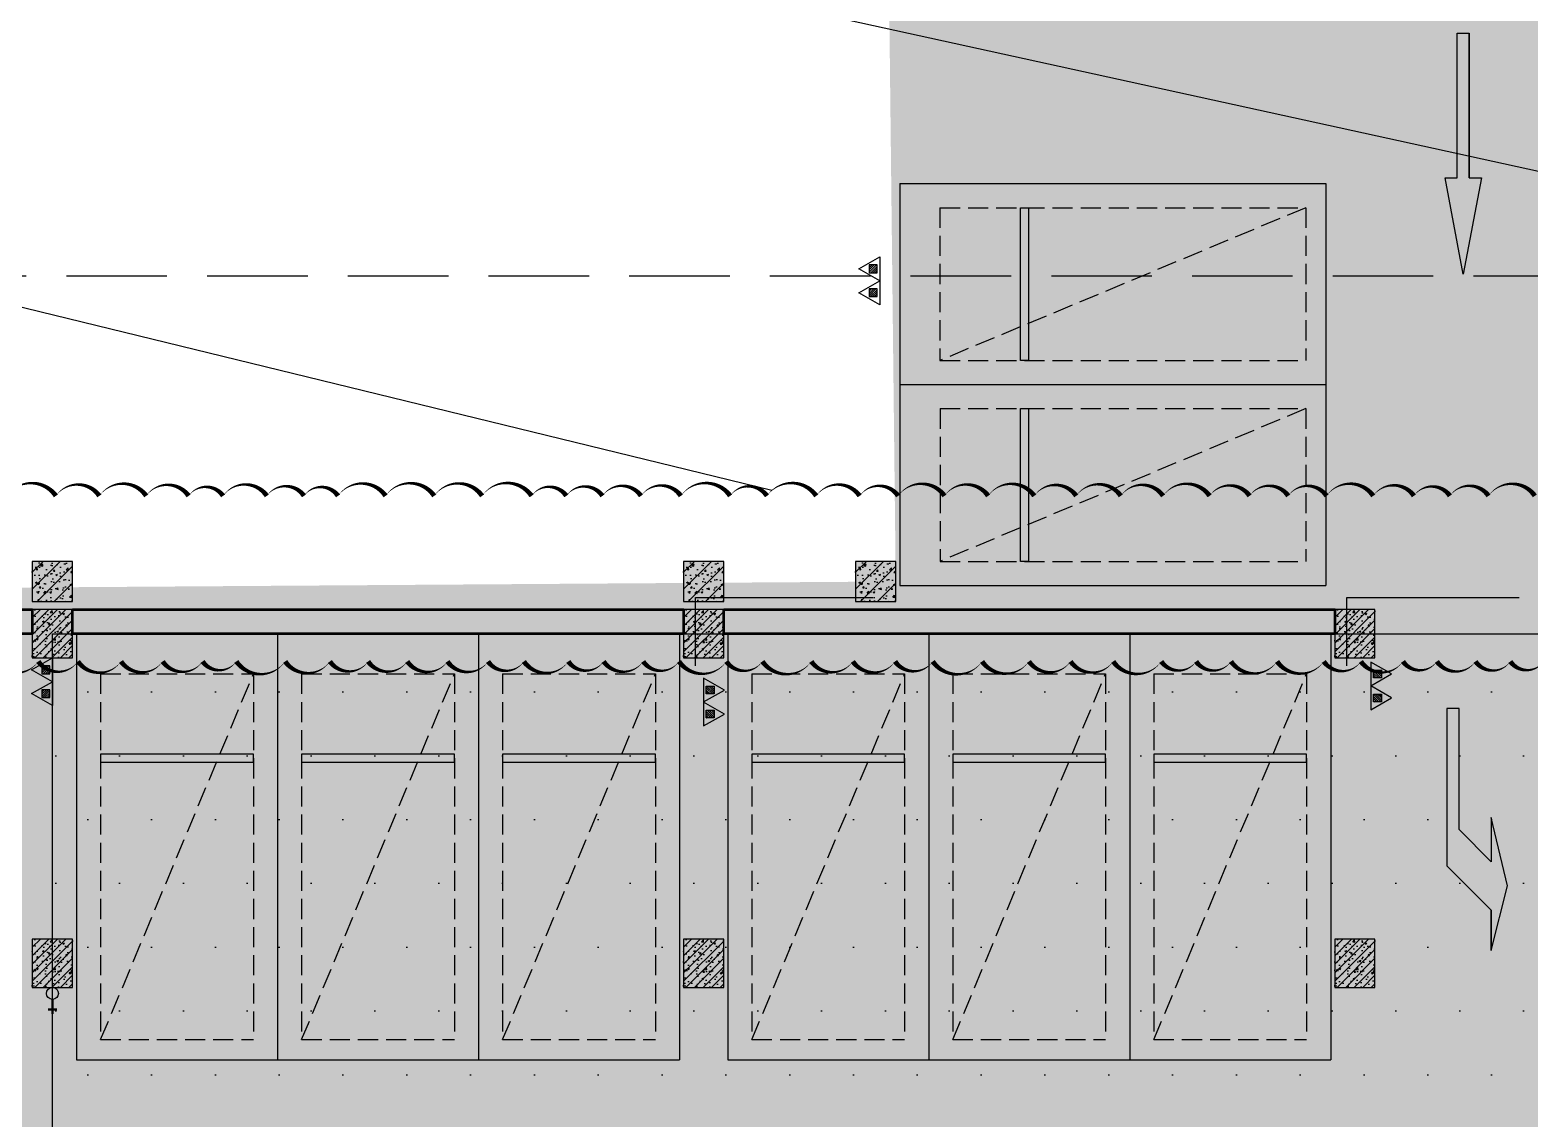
# Model space of a CAD drawing. Extents: x -1338203 to 1886333, y -530034 to 1031844.
# Drawn here: x 618408 to 637065, y 202954 to 216490 of the extents above; entities that cross this region are included whole.
import ezdxf

# ---------------------------------------------------------------- set-up
doc = ezdxf.new("R2010")
doc.units = 0
doc.header["$LTSCALE"] = 1000
doc.header["$MEASUREMENT"] = 0
doc.linetypes.add('$2$DASH', pattern=[0.35, 0.25, -0.1])
doc.linetypes.add('A-001-平面B2$0$__DASH', pattern=[0.35, 0.25, -0.1])
for name, color, linetype in [('$0$DIM_SYMB', 3, 'Continuous'), ('0P-EQUIP-CW', 7, 'Continuous'), ('0P-PIPE-RW', 122, 'Continuous'), ('A-001-平面参照B1$0$0A-ELEV-PATT', 8, 'Continuous'), ('A-001-平面参照B1$0$AUDIT_D_220531184525-2', 40, 'Continuous'), ('p-a-regular', 5, 'Continuous'), ('S001地下一墙柱$0$0S-CW-HATCH', 251, 'Continuous'), ('S001地下一墙柱$0$0S-CW-HATCH-UP', 251, 'Continuous'), ('S001地下一墙柱$0$S001地下一墙柱$0$0S-CC-LINE', 52, 'Continuous'), ('S001地下一墙柱$0$S001地下一墙柱$0$0S-CW-HATCH', 251, 'Continuous'), ('S001地下一墙柱$0$S001地下一墙柱$0$0S-CW-HATCH-UP', 251, 'Continuous'), ('S001地下一墙柱$0$S001地下一墙柱$0$S001地下一墙柱$0$0S-CC-LINE', 52, 'Continuous'), ('地面指向箭头', 7, 'Continuous'), ('负一层消火栓$0$0P-DIM-FH', 3, 'Continuous'), ('负一层消火栓$0$0P-EQUIP-FH', 7, 'Continuous')]:
    doc.layers.add(name, color=color, linetype=linetype)
doc.layers.add('AAD-A-PROOF', color=30, linetype='Continuous', plot=False)
doc.layers.add('p-a-regular-narrow', color=7, linetype='Continuous', true_color=0x9600ff)
doc.layers.add('p-a-wall', color=7, linetype='Continuous', lineweight=50)
doc.layers.add('p-h-walkable', color=7, linetype='Continuous', lineweight=70, true_color=0xf0f0f0)

# ---------------------------------------------------------------- blocks, each defined once
blk = doc.blocks.new('A-001-平面参照B1')
at = {"layer": 'A-001-平面参照B1$0$0A-ELEV-PATT'}
h = blk.add_hatch(dxfattribs=at)
h.set_pattern_fill('DOTS', color=256, scale=500)
h.set_pattern_definition([(0, (-766365.4, -306889.1), (396.875, 793.75), [0, -793.75])])
h.paths.add_polyline_path([(-147679, -109440), (-147679, -97910), (-102629, -97910), (-102629, -114010), (-139289, -114010), (-139289, -113010), (-147319, -113008), (-147319, -109438)])
at = {"layer": 'A-001-平面参照B1$0$AUDIT_D_220531184525-2'}
blk.add_lwpolyline([(-147679, -109440), (-147679, -97910), (-102629, -97910), (-102629, -114010), (-139289, -114010), (-139289, -113010), (-147319, -113008), (-147319, -109438), (-147679, -109440)], dxfattribs=at)
blk = doc.blocks.new('负一层消火栓$0$$TwtSys$00000546')
h = blk.add_hatch()
h.set_pattern_fill('ANSI31', color=256, scale=200, style=0)
h.set_pattern_definition([(45, (-38543.802, -6670.83), (-17.67767, 17.67767), [])])
h.paths.add_polyline_path([(-65, 174), (65, 174), (65, 44), (-65, 44)])
for points in [[(0, 344), (-198, 0), (198, 0)], [(-65, 174), (65, 174), (65, 44), (-65, 44)]]:
    blk.add_lwpolyline(points, close=True)
blk = doc.blocks.new('负一层消火栓')
at = {"layer": '负一层消火栓$0$0P-DIM-FH'}
for p, q in [((-139679, -98310, 800), (-139679, -97460, 800)), ((-139679, -97460, 800), (-137476, -97460, 800)), ((-131579, -98310, 800), (-131579, -97460, 800)), ((-131579, -97460, 800), (-129437, -97460, 800))]:
    blk.add_line(p, q, dxfattribs=at)
at = {"layer": '负一层消火栓$0$0P-EQUIP-FH', "zscale": 0.75}
for p, xscale, yscale, rotation in [((-137389, -93370), -0.7500000000000013, 0.7500000000000013, 90), ((-137389, -93668), -0.7500000000000013, 0.7500000000000013, 90), ((-147679, -98359), -0.7500000000000013, 0.7500000000000013, 90), ((-131279, -98411, 800), 0.75, 0.75, 270), ((-147679, -98656), -0.7500000000000013, 0.7500000000000013, 90), ((-139579, -98611, 800), 0.75, 0.75, 270), ((-131279, -98709, 800), 0.75, 0.75, 270), ((-139579, -98909, 800), 0.75, 0.75, 270)]:
    blk.add_blockref('负一层消火栓$0$$TwtSys$00000546', p, dxfattribs=dict(at, xscale=xscale, yscale=yscale, rotation=rotation))
blk = doc.blocks.new('剖面位置')
at = {"layer": '$0$DIM_SYMB', "linetype": '$2$DASH', "ltscale": 5}
blk.add_lwpolyline([(-156254, -93458), (-109911, -93458)], dxfattribs=at)
blk.add_lwpolyline([(-156254, -93458), (-109911, -93458)], dxfattribs=at)
blk = doc.blocks.new('$TwtSys$00000320')
at = {"const_width": 20}
for points in [[(0, 0), (0, -121)], [(-37, -83), (37, -83)]]:
    blk.add_lwpolyline(points, dxfattribs=at)
blk = doc.blocks.new('A$Cee0fc4ce')
at = {"layer": '0P-PIPE-RW', "linetype": 'Continuous'}
blk.add_circle((-147679, -102385), 75, dxfattribs=at)
at = {"layer": '0P-EQUIP-CW', "xscale": 1.5, "yscale": -1.5, "zscale": 1.5, "rotation": 180}
blk.add_blockref('$TwtSys$00000320', (-147679, -102460), dxfattribs=at)
blk = doc.blocks.new('左转或右转')
at = {"layer": '地面指向箭头'}
blk.add_hatch(color=251, dxfattribs=at).paths.add_polyline_path([(3221046, 2451667), (3221247, 2450864), (3221247, 2451366), (3221799, 2451918), (3221799, 2453874), (3221648, 2453874), (3221648, 2452369), (3221247, 2451968), (3221247, 2452519)])
at = {"layer": '地面指向箭头', "color": 251}
blk.add_lwpolyline([(3221247, 2450864), (3221046, 2451667), (3221247, 2452519), (3221247, 2451968), (3221648, 2452369), (3221648, 2453874), (3221799, 2453874), (3221799, 2451918), (3221247, 2451366), (3221247, 2450864), (3221247, 2451366)], dxfattribs=at)
blk = doc.blocks.new('直行')
at = {"layer": '地面指向箭头'}
blk.add_hatch(color=251, dxfattribs=at).paths.add_polyline_path([(-29241, 4059962), (-29466, 4058762), (-29316, 4058762), (-29316, 4056961), (-29166, 4056961), (-29166, 4058762), (-29016, 4058762)])
at = {"layer": '地面指向箭头', "color": 251}
blk.add_lwpolyline([(-29316, 4058762), (-29316, 4056961), (-29316, 4058762), (-29316, 4058762), (-29466, 4058762), (-29241, 4059962), (-29016, 4058762), (-29166, 4058762), (-29166, 4056961), (-29316, 4056961), (-29316, 4056961)], dxfattribs=at)
blk = doc.blocks.new('A$C9cb663f1')
at = {"layer": '地面指向箭头', "color": 251, "rotation": 180}
blk.add_blockref('直行', (194348, 3911651), dxfattribs=at)
at = {"layer": '地面指向箭头', "color": 251, "linetype": 'Continuous', "xscale": -1}
blk.add_blockref('左转或右转', (3445184, -2607588), dxfattribs=at)

msp = doc.modelspace()

# ---------------------------------------------------------------- hatches: boundary and pattern name
at = {"layer": 'p-h-walkable', "ltscale": 0.002}
h = msp.add_hatch(color=256, dxfattribs=at)
h.dxf.hatch_style = 1
h.paths.add_polyline_path([(633826.6, 244460.7), (640276.6, 244575.6), (640576.6, 234544.8), (645576.7, 234544.6), (645576.7, 209278.9), (732355.9, 209029), (732355.1, 235229.9), (738506.7, 235229.9), (738506.6, 268838.9), (732734.3, 268838.9), (732734.3, 272898.9), (711963.1, 272898.9), (711963.1, 278984.7), (717256.7, 278984.7), (717256.7, 284049), (733571.6, 284135.6), (733996.6, 290449.1), (739216.6, 290449.1), (739766.6, 284299.1), (754626.6, 284299.1), (755296.6, 290449.1), (760516.6, 290449.1), (760816.6, 283049.1), (760816.3, 275879.2), (775122.6, 275879.2), (776006.6, 274138.9), (776006.6, 259429.1), (778716.6, 259429.1), (778716.6, 238849.1), (783416.6, 238849.1), (783416.6, 237229.1), (782066.6, 237229.1), (782066.6, 234429.1), (779546.6, 234429.1), (779546.6, 237129.1), (773916.6, 237129.1), (773916.6, 243229.1), (764306.6, 243225.6), (764306.6, 236639.1), (760766.6, 236639.1), (760766.6, 234429.1), (758246.6, 234429.1), (758246.6, 238649.1), (762116.6, 238649.1), (762116.6, 243225.6), (748656.6, 243225.6), (748756.3, 207529.1), (800106.6, 207528.9), (800206.7, 201639.7), (812908.2, 202239.1), (812576.6, 180449.3), (744206, 180449.3), (744206, 173439), (728556.7, 173439), (728556.6, 122289.1), (746356.6, 122289.1), (750916.6, 132325.6), (842896.6, 132325.6), (843211.6, 121345.6), (839116.6, 121345.6), (839116.6, 93449.1), (864906.6, 93449.1), (864906.6, 79694), (875856.6, 74929.1), (875856.6, 65749.1), (834560.6, 65749.1), (839142.9, 28436.3), (869465.5, 32160.2), (871163.4, 18334), (873704.3, 18646.1), (877328.9, 5540.2), (761876.2, -8638.5), (761133.2, 2082.3), (764950.9, 5291.5), (763253.1, 19116.3), (799242.7, 23536.1), (793807.6, 65749.1), (750756.6, 65749.1), (751556.6, 81645.6), (636016.6, 81645.6), (636016.6, 96345.6), (629416.6, 96345.6), (629416.6, 118203.2), (622306.6, 118203.2), (622286.6, 139083.2), (644406.6, 137003.2), (644406.6, 129968.2), (656656.6, 129968.2), (656406.6, 138083.2), (712156.6, 138083.2), (711856.6, 184449.1), (581811.6, 184349.1), (581826.6, 197199.1), (585876.6, 197449.1), (585976.6, 209279), (629226.6, 209578.9), (628926.8, 236145.4), (633826.6, 236145.6)])
at = {"layer": 'S001地下一墙柱$0$0S-CW-HATCH'}
h = msp.add_hatch(color=2, dxfattribs=at)
h.dxf.hatch_style = 1
h.paths.add_polyline_path([(618436.6, 209379), (618936.6, 209379), (618936.6, 209879), (618436.6, 209879)])
h = msp.add_hatch(color=2, dxfattribs=at)
h.dxf.hatch_style = 1
h.paths.add_polyline_path([(626536.6, 209379), (627036.6, 209379), (627036.6, 209879), (626536.6, 209879)])
h = msp.add_hatch(color=2, dxfattribs=at)
h.dxf.hatch_style = 1
h.paths.add_polyline_path([(628676.7, 209379), (629176.7, 209379), (629176.7, 209879), (628676.7, 209879)])
h = msp.add_hatch(color=256, dxfattribs=at)
h.dxf.hatch_style = 1
h.paths.add_polyline_path([(613236.6, 209279), (618436.6, 209279), (618436.6, 208979.2), (613236.6, 208979.2)])
h = msp.add_hatch(color=256, dxfattribs=at)
h.dxf.hatch_style = 1
h.paths.add_polyline_path([(618936.6, 209279), (626536.6, 209279), (626536.6, 208979.2), (618936.6, 208979.2)])
h = msp.add_hatch(color=256, dxfattribs=at)
h.dxf.hatch_style = 1
h.paths.add_polyline_path([(627036.6, 209279), (634636.6, 209279), (634636.6, 208979.2), (627036.6, 208979.2)])
at = {"layer": 'S001地下一墙柱$0$0S-CW-HATCH-UP'}
h = msp.add_hatch(dxfattribs=at)
h.set_pattern_fill('钢筋混凝土', color=2, scale=30, pattern_type=2)
h.set_pattern_definition([(45, (322847.44, 76011.77), (-106.06602, 106.06602), []), (50, (322847.44, 76011.77), (215.17805, -18.82564), [22.5, -247.5]), (355, (322847.44, 76011.77), (-41.6254, 225.65764), [18, -198]), (100.4514, (322865.37, 76010.2), (173.55281, 206.83186), [19.12206, -210.34263]), (46.1842, (322847.44, 76071.77), (320.17231, -49.6557), [33.75, -371.25]), (96.6356, (322874.12, 76067.63), (280.3988, 292.23536), [28.6831, -315.5139]), (351.1842, (322847.44, 76071.77), (280.3986, 292.23558), [27, -297]), (21, (322877.44, 76056.77), (179.07212, -120.78567), [22.5, -247.5]), (326, (322877.44, 76056.77), (72.9946, 217.54501), [18, -198]), (71.4514, (322892.36, 76046.7), (252.06679, 96.75915), [19.12206, -210.34263]), (37.5, (322847.44, 76011.766), (3.647957, 99.868156), [1.5, -195.6, 1.5, -201, 1.5, -198.75]), (7.5, (322847.44, 76011.77), (78.92086, 118.323514), [1.5, -114.6, 1.5, -191.1, 1.5, -75.75]), (327.5, (322780.54, 76011.77), (160.14673, -6.766462), [1.5, -75, 1.5, -234, 1.5, -310.5]), (317.5, (322750.54, 76011.77), (174.95585, 30.031495), [1.5, -97.5, 1.5, -155.4, 1.5, -220.5])])
h.paths.add_polyline_path([(618436.6, 209379), (618936.6, 209379), (618936.6, 209879), (618436.6, 209879)])
h = msp.add_hatch(dxfattribs=at)
h.set_pattern_fill('钢筋混凝土', color=2, scale=30, pattern_type=2)
h.set_pattern_definition([(45, (330947.44, 76011.77), (-106.06602, 106.06602), []), (50, (330947.44, 76011.77), (215.17805, -18.82564), [22.5, -247.5]), (355, (330947.44, 76011.77), (-41.6254, 225.65764), [18, -198]), (100.4514, (330965.37, 76010.2), (173.55281, 206.83186), [19.12206, -210.34263]), (46.1842, (330947.44, 76071.77), (320.17231, -49.6557), [33.75, -371.25]), (96.6356, (330974.12, 76067.63), (280.3988, 292.23536), [28.6831, -315.5139]), (351.1842, (330947.44, 76071.77), (280.3986, 292.23558), [27, -297]), (21, (330977.44, 76056.77), (179.07212, -120.78567), [22.5, -247.5]), (326, (330977.44, 76056.77), (72.9946, 217.54501), [18, -198]), (71.4514, (330992.36, 76046.7), (252.06679, 96.75915), [19.12206, -210.34263]), (37.5, (330947.44, 76011.766), (3.647957, 99.868156), [1.5, -195.6, 1.5, -201, 1.5, -198.75]), (7.5, (330947.44, 76011.77), (78.92086, 118.323514), [1.5, -114.6, 1.5, -191.1, 1.5, -75.75]), (327.5, (330880.54, 76011.77), (160.14673, -6.766462), [1.5, -75, 1.5, -234, 1.5, -310.5]), (317.5, (330850.54, 76011.77), (174.95585, 30.031495), [1.5, -97.5, 1.5, -155.4, 1.5, -220.5])])
h.paths.add_polyline_path([(626536.6, 209379), (627036.6, 209379), (627036.6, 209879), (626536.6, 209879)])
h = msp.add_hatch(dxfattribs=at)
h.set_pattern_fill('钢筋混凝土', color=2, scale=30, pattern_type=2)
h.set_pattern_definition([(45, (333087.55, 76011.77), (-106.06602, 106.06602), []), (50, (333087.55, 76011.77), (215.17805, -18.82564), [22.5, -247.5]), (355, (333087.55, 76011.77), (-41.6254, 225.65764), [18, -198]), (100.4514, (333105.48, 76010.2), (173.55281, 206.83186), [19.12206, -210.34263]), (46.1842, (333087.55, 76071.77), (320.17231, -49.6557), [33.75, -371.25]), (96.6356, (333114.23, 76067.63), (280.3988, 292.23536), [28.6831, -315.5139]), (351.1842, (333087.55, 76071.77), (280.3986, 292.23558), [27, -297]), (21, (333117.55, 76056.77), (179.07212, -120.78567), [22.5, -247.5]), (326, (333117.55, 76056.77), (72.9946, 217.54501), [18, -198]), (71.4514, (333132.48, 76046.7), (252.06679, 96.75915), [19.12206, -210.34263]), (37.5, (333087.55, 76011.766), (3.647957, 99.868156), [1.5, -195.6, 1.5, -201, 1.5, -198.75]), (7.5, (333087.55, 76011.77), (78.92086, 118.323514), [1.5, -114.6, 1.5, -191.1, 1.5, -75.75]), (327.5, (333020.65, 76011.77), (160.14673, -6.766462), [1.5, -75, 1.5, -234, 1.5, -310.5]), (317.5, (332990.65, 76011.77), (174.95585, 30.031495), [1.5, -97.5, 1.5, -155.4, 1.5, -220.5])])
h.paths.add_polyline_path([(628676.7, 209379), (629176.7, 209379), (629176.7, 209879), (628676.7, 209879)])
h = msp.add_hatch(dxfattribs=at)
h.set_pattern_fill('钢筋混凝土', color=256, scale=30)
h.set_pattern_definition([(45, (-9270820.87, -620438.91), (-53.0330086, 53.0330086), []), (50, (-9270820.87, -620438.91), (215.1780548, -18.8256405), [22.5, -247.5]), (355, (-9270820.87, -620438.91), (-41.6254, 225.65764), [18, -198]), (100.4514, (-9270802.94, -620440.48), (173.5528145, 206.8318626), [19.122057, -210.3426336]), (46.1842, (-9270820.87, -620378.9), (320.1723146, -49.655704), [33.75, -371.25]), (96.6356, (-9270794.2, -620383.05), (280.398812, 292.235361), [28.683086, -315.5139]), (351.1842, (-9270820.87, -620378.9), (280.398584, 292.23558), [27, -297]), (21, (-9270790.87, -620393.91), (179.0721156, -120.7856672), [22.5, -247.5]), (326, (-9270790.87, -620393.91), (72.9945996, 217.5450135), [18, -198]), (71.4514, (-9270775.94, -620403.98), (252.0667886, 96.759149), [19.122057, -210.3426336]), (37.5, (-9270820.87, -620438.91), (3.6479566, 99.86815615), [0, -195.6, 0, -201, 0, -198.75]), (7.5, (-9270820.87, -620438.91), (78.9208612, 118.3235136), [0, -114.6, 0, -191.1, 0, -75.75]), (327.5, (-9270887.77, -620438.91), (160.14673085, -6.7664615), [0, -75, 0, -234, 0, -310.5]), (317.5, (-9270917.77, -620438.91), (174.9558508, 30.0314947), [0, -97.5, 0, -155.4, 0, -220.5])])
h.paths.add_polyline_path([(613236.6, 209279), (618436.6, 209279), (618436.6, 208979.2), (613236.6, 208979.2)])
h = msp.add_hatch(dxfattribs=at)
h.set_pattern_fill('钢筋混凝土', color=256, scale=30)
h.set_pattern_definition([(45, (-9264520.87, -620438.91), (-53.0330086, 53.0330086), []), (50, (-9264520.87, -620438.91), (215.1780548, -18.8256405), [22.5, -247.5]), (355, (-9264520.87, -620438.91), (-41.6254, 225.65764), [18, -198]), (100.4514, (-9264502.94, -620440.48), (173.5528145, 206.8318626), [19.122057, -210.3426336]), (46.1842, (-9264520.87, -620378.9), (320.1723146, -49.655704), [33.75, -371.25]), (96.6356, (-9264494.2, -620383.05), (280.398812, 292.235361), [28.683086, -315.5139]), (351.1842, (-9264520.87, -620378.9), (280.398584, 292.23558), [27, -297]), (21, (-9264490.87, -620393.91), (179.0721156, -120.7856672), [22.5, -247.5]), (326, (-9264490.87, -620393.91), (72.9945996, 217.5450135), [18, -198]), (71.4514, (-9264475.94, -620403.98), (252.0667886, 96.759149), [19.122057, -210.3426336]), (37.5, (-9264520.87, -620438.91), (3.6479566, 99.86815615), [0, -195.6, 0, -201, 0, -198.75]), (7.5, (-9264520.87, -620438.91), (78.9208612, 118.3235136), [0, -114.6, 0, -191.1, 0, -75.75]), (327.5, (-9264587.77, -620438.91), (160.14673085, -6.7664615), [0, -75, 0, -234, 0, -310.5]), (317.5, (-9264617.77, -620438.91), (174.9558508, 30.0314947), [0, -97.5, 0, -155.4, 0, -220.5])])
h.paths.add_polyline_path([(618936.6, 209279), (626536.6, 209279), (626536.6, 208979.2), (618936.6, 208979.2)])
h = msp.add_hatch(dxfattribs=at)
h.set_pattern_fill('钢筋混凝土', color=256, scale=30)
h.set_pattern_definition([(45, (-9256420.87, -620438.91), (-53.0330086, 53.0330086), []), (50, (-9256420.87, -620438.91), (215.1780548, -18.8256405), [22.5, -247.5]), (355, (-9256420.87, -620438.91), (-41.6254, 225.65764), [18, -198]), (100.4514, (-9256402.94, -620440.48), (173.5528145, 206.8318626), [19.122057, -210.3426336]), (46.1842, (-9256420.87, -620378.9), (320.1723146, -49.655704), [33.75, -371.25]), (96.6356, (-9256394.2, -620383.05), (280.398812, 292.235361), [28.683086, -315.5139]), (351.1842, (-9256420.87, -620378.9), (280.398584, 292.23558), [27, -297]), (21, (-9256390.87, -620393.91), (179.0721156, -120.7856672), [22.5, -247.5]), (326, (-9256390.87, -620393.91), (72.9945996, 217.5450135), [18, -198]), (71.4514, (-9256375.94, -620403.98), (252.0667886, 96.759149), [19.122057, -210.3426336]), (37.5, (-9256420.87, -620438.91), (3.6479566, 99.86815615), [0, -195.6, 0, -201, 0, -198.75]), (7.5, (-9256420.87, -620438.91), (78.9208612, 118.3235136), [0, -114.6, 0, -191.1, 0, -75.75]), (327.5, (-9256487.77, -620438.91), (160.14673085, -6.7664615), [0, -75, 0, -234, 0, -310.5]), (317.5, (-9256517.77, -620438.91), (174.9558508, 30.0314947), [0, -97.5, 0, -155.4, 0, -220.5])])
h.paths.add_polyline_path([(627036.6, 209279), (634636.6, 209279), (634636.6, 208979.2), (627036.6, 208979.2)])
at = {"layer": 'S001地下一墙柱$0$S001地下一墙柱$0$0S-CW-HATCH'}
h = msp.add_hatch(color=256, dxfattribs=at)
h.dxf.hatch_style = 1
h.paths.add_polyline_path([(618936.6, 209279), (618436.6, 209279), (618436.6, 208679), (618936.6, 208679)])
h = msp.add_hatch(color=256, dxfattribs=at)
h.dxf.hatch_style = 1
h.paths.add_polyline_path([(627036.6, 209279), (626536.6, 209279), (626536.6, 208679), (627036.6, 208679)])
h = msp.add_hatch(color=256, dxfattribs=at)
h.dxf.hatch_style = 1
h.paths.add_polyline_path([(635136.6, 209279), (634636.6, 209279), (634636.6, 208679), (635136.6, 208679)])
h = msp.add_hatch(color=256, dxfattribs=at)
h.dxf.hatch_style = 1
h.paths.add_polyline_path([(618936.6, 205179.1), (618436.6, 205179.1), (618436.6, 204579.1), (618936.6, 204579.1)])
h = msp.add_hatch(color=256, dxfattribs=at)
h.dxf.hatch_style = 1
h.paths.add_polyline_path([(627036.6, 205179.1), (626536.6, 205179.1), (626536.6, 204579.1), (627036.6, 204579.1)])
h = msp.add_hatch(color=256, dxfattribs=at)
h.dxf.hatch_style = 1
h.paths.add_polyline_path([(635136.6, 205179.1), (634636.6, 205179.1), (634636.6, 204579.1), (635136.6, 204579.1)])
at = {"layer": 'S001地下一墙柱$0$S001地下一墙柱$0$0S-CW-HATCH-UP'}
h = msp.add_hatch(dxfattribs=at)
h.set_pattern_fill('钢筋混凝土', color=256, scale=30)
h.set_pattern_definition([(45, (651247.33, 218230.776), (-53.03301, 53.03301), []), (50, (651247.33, 218230.78), (215.1781, -18.8256), [22.5, -247.5]), (355, (651247.33, 218230.78), (-41.6254, 225.6576), [18, -198]), (100.4514, (651265.26, 218229.2), (173.5528, 206.8319), [19.122, -210.3426]), (46.1842, (651247.33, 218290.78), (320.1723, -49.6557), [33.75, -371.25]), (96.6356, (651274, 218286.64), (280.3988, 292.2354), [28.683, -315.514]), (351.1842, (651247.33, 218290.78), (280.3986, 292.2356), [27, -297]), (21, (651277.33, 218275.78), (179.0721, -120.7857), [22.5, -247.5]), (326, (651277.33, 218275.78), (72.9946, 217.545), [18, -198]), (71.4514, (651292.25, 218265.71), (252.0668, 96.7591), [19.122, -210.3426]), (37.5, (651247.33, 218230.78), (3.64796, 99.86816), [0, -195.6, 0, -201, 0, -198.75]), (7.5, (651247.33, 218230.78), (78.92086, 118.3235), [0, -114.6, 0, -191.1, 0, -75.75]), (327.5, (651180.43, 218230.78), (160.14673, -6.76646), [0, -75, 0, -234, 0, -310.5]), (317.5, (651150.43, 218230.78), (174.95585, 30.0315), [0, -97.5, 0, -155.4, 0, -220.5])])
h.paths.add_polyline_path([(618936.6, 209279), (618436.6, 209279), (618436.6, 208679), (618936.6, 208679)])
h = msp.add_hatch(dxfattribs=at)
h.set_pattern_fill('钢筋混凝土', color=256, scale=30)
h.set_pattern_definition([(45, (659347.33, 218230.776), (-53.03301, 53.03301), []), (50, (659347.33, 218230.78), (215.1781, -18.8256), [22.5, -247.5]), (355, (659347.33, 218230.78), (-41.6254, 225.6576), [18, -198]), (100.4514, (659365.26, 218229.2), (173.5528, 206.8319), [19.122, -210.3426]), (46.1842, (659347.33, 218290.78), (320.1723, -49.6557), [33.75, -371.25]), (96.6356, (659374, 218286.64), (280.3988, 292.2354), [28.683, -315.514]), (351.1842, (659347.33, 218290.78), (280.3986, 292.2356), [27, -297]), (21, (659377.33, 218275.78), (179.0721, -120.7857), [22.5, -247.5]), (326, (659377.33, 218275.78), (72.9946, 217.545), [18, -198]), (71.4514, (659392.25, 218265.71), (252.0668, 96.7591), [19.122, -210.3426]), (37.5, (659347.33, 218230.78), (3.64796, 99.86816), [0, -195.6, 0, -201, 0, -198.75]), (7.5, (659347.33, 218230.78), (78.92086, 118.3235), [0, -114.6, 0, -191.1, 0, -75.75]), (327.5, (659280.43, 218230.78), (160.14673, -6.76646), [0, -75, 0, -234, 0, -310.5]), (317.5, (659250.43, 218230.78), (174.95585, 30.0315), [0, -97.5, 0, -155.4, 0, -220.5])])
h.paths.add_polyline_path([(627036.6, 209279), (626536.6, 209279), (626536.6, 208679), (627036.6, 208679)])
h = msp.add_hatch(dxfattribs=at)
h.set_pattern_fill('钢筋混凝土', color=256, scale=30)
h.set_pattern_definition([(45, (667447.33, 218230.776), (-53.03301, 53.03301), []), (50, (667447.33, 218230.78), (215.1781, -18.8256), [22.5, -247.5]), (355, (667447.33, 218230.78), (-41.6254, 225.6576), [18, -198]), (100.4514, (667465.26, 218229.2), (173.5528, 206.8319), [19.122, -210.3426]), (46.1842, (667447.33, 218290.78), (320.1723, -49.6557), [33.75, -371.25]), (96.6356, (667474, 218286.64), (280.3988, 292.2354), [28.683, -315.514]), (351.1842, (667447.33, 218290.78), (280.3986, 292.2356), [27, -297]), (21, (667477.33, 218275.78), (179.0721, -120.7857), [22.5, -247.5]), (326, (667477.33, 218275.78), (72.9946, 217.545), [18, -198]), (71.4514, (667492.25, 218265.71), (252.0668, 96.7591), [19.122, -210.3426]), (37.5, (667447.33, 218230.78), (3.64796, 99.86816), [0, -195.6, 0, -201, 0, -198.75]), (7.5, (667447.33, 218230.78), (78.92086, 118.3235), [0, -114.6, 0, -191.1, 0, -75.75]), (327.5, (667380.43, 218230.78), (160.14673, -6.76646), [0, -75, 0, -234, 0, -310.5]), (317.5, (667350.43, 218230.78), (174.95585, 30.0315), [0, -97.5, 0, -155.4, 0, -220.5])])
h.paths.add_polyline_path([(635136.6, 209279), (634636.6, 209279), (634636.6, 208679), (635136.6, 208679)])
h = msp.add_hatch(dxfattribs=at)
h.set_pattern_fill('钢筋混凝土', color=256, scale=30)
h.set_pattern_definition([(45, (651247.33, 214130.786), (-53.03301, 53.03301), []), (50, (651247.33, 214130.79), (215.1781, -18.8256), [22.5, -247.5]), (355, (651247.33, 214130.79), (-41.6254, 225.6576), [18, -198]), (100.4514, (651265.26, 214129.22), (173.5528, 206.8319), [19.122, -210.3426]), (46.1842, (651247.33, 214190.79), (320.1723, -49.6557), [33.75, -371.25]), (96.6356, (651274, 214186.65), (280.3988, 292.2354), [28.683, -315.514]), (351.1842, (651247.33, 214190.8), (280.3986, 292.2356), [27, -297]), (21, (651277.33, 214175.79), (179.0721, -120.7857), [22.5, -247.5]), (326, (651277.33, 214175.79), (72.9946, 217.545), [18, -198]), (71.4514, (651292.25, 214165.72), (252.0668, 96.7591), [19.122, -210.3426]), (37.5, (651247.33, 214130.79), (3.64796, 99.86816), [0, -195.6, 0, -201, 0, -198.75]), (7.5, (651247.33, 214130.79), (78.92086, 118.3235), [0, -114.6, 0, -191.1, 0, -75.75]), (327.5, (651180.43, 214130.79), (160.14673, -6.76646), [0, -75, 0, -234, 0, -310.5]), (317.5, (651150.43, 214130.79), (174.95585, 30.0315), [0, -97.5, 0, -155.4, 0, -220.5])])
h.paths.add_polyline_path([(618936.6, 205179.1), (618436.6, 205179.1), (618436.6, 204579.1), (618936.6, 204579.1)])
h = msp.add_hatch(dxfattribs=at)
h.set_pattern_fill('钢筋混凝土', color=256, scale=30)
h.set_pattern_definition([(45, (659347.33, 214130.786), (-53.03301, 53.03301), []), (50, (659347.33, 214130.79), (215.1781, -18.8256), [22.5, -247.5]), (355, (659347.33, 214130.79), (-41.6254, 225.6576), [18, -198]), (100.4514, (659365.26, 214129.22), (173.5528, 206.8319), [19.122, -210.3426]), (46.1842, (659347.33, 214190.79), (320.1723, -49.6557), [33.75, -371.25]), (96.6356, (659374, 214186.65), (280.3988, 292.2354), [28.683, -315.514]), (351.1842, (659347.33, 214190.8), (280.3986, 292.2356), [27, -297]), (21, (659377.33, 214175.79), (179.0721, -120.7857), [22.5, -247.5]), (326, (659377.33, 214175.79), (72.9946, 217.545), [18, -198]), (71.4514, (659392.25, 214165.72), (252.0668, 96.7591), [19.122, -210.3426]), (37.5, (659347.33, 214130.79), (3.64796, 99.86816), [0, -195.6, 0, -201, 0, -198.75]), (7.5, (659347.33, 214130.79), (78.92086, 118.3235), [0, -114.6, 0, -191.1, 0, -75.75]), (327.5, (659280.43, 214130.79), (160.14673, -6.76646), [0, -75, 0, -234, 0, -310.5]), (317.5, (659250.43, 214130.79), (174.95585, 30.0315), [0, -97.5, 0, -155.4, 0, -220.5])])
h.paths.add_polyline_path([(627036.6, 205179.1), (626536.6, 205179.1), (626536.6, 204579.1), (627036.6, 204579.1)])
h = msp.add_hatch(dxfattribs=at)
h.set_pattern_fill('钢筋混凝土', color=256, scale=30)
h.set_pattern_definition([(45, (667447.33, 214130.786), (-53.03301, 53.03301), []), (50, (667447.33, 214130.79), (215.1781, -18.8256), [22.5, -247.5]), (355, (667447.33, 214130.79), (-41.6254, 225.6576), [18, -198]), (100.4514, (667465.26, 214129.22), (173.5528, 206.8319), [19.122, -210.3426]), (46.1842, (667447.33, 214190.79), (320.1723, -49.6557), [33.75, -371.25]), (96.6356, (667474, 214186.65), (280.3988, 292.2354), [28.683, -315.514]), (351.1842, (667447.33, 214190.8), (280.3986, 292.2356), [27, -297]), (21, (667477.33, 214175.79), (179.0721, -120.7857), [22.5, -247.5]), (326, (667477.33, 214175.79), (72.9946, 217.545), [18, -198]), (71.4514, (667492.25, 214165.72), (252.0668, 96.7591), [19.122, -210.3426]), (37.5, (667447.33, 214130.79), (3.64796, 99.86816), [0, -195.6, 0, -201, 0, -198.75]), (7.5, (667447.33, 214130.79), (78.92086, 118.3235), [0, -114.6, 0, -191.1, 0, -75.75]), (327.5, (667380.43, 214130.79), (160.14673, -6.76646), [0, -75, 0, -234, 0, -310.5]), (317.5, (667350.43, 214130.79), (174.95585, 30.0315), [0, -97.5, 0, -155.4, 0, -220.5])])
h.paths.add_polyline_path([(635136.6, 205179.1), (634636.6, 205179.1), (634636.6, 204579.1), (635136.6, 204579.1)])

# ---------------------------------------------------------------- linework, layer by layer
for p, q in [((629226.5, 214578.9), (634526.5, 214578.9)), ((629226.5, 214578.9), (629226.5, 212078.9)), ((634526.5, 214578.9), (634526.5, 212078.9)), ((629226.5, 212078.9), (634526.5, 212078.9)), ((629226.6, 212078.9), (634526.6, 212078.9)), ((629226.6, 212078.9), (629226.6, 209578.9)), ((634526.6, 212078.9), (634526.6, 209578.9)), ((629226.6, 209578.9), (634526.6, 209578.9)), ((618986.5, 208979.2), (618986.5, 203679.2)), ((618986.5, 208979.2), (621486.5, 208979.2)), ((621486.5, 208979.2), (621486.5, 203679.2)), ((621486.5, 208979.2), (621486.5, 203679.2)), ((621486.5, 208979.2), (623986.5, 208979.2)), ((623986.5, 208979.2), (623986.5, 203679.2)), ((623986.5, 208979.2), (623986.5, 203679.2)), ((623986.5, 208979.2), (626486.5, 208979.2)), ((626486.5, 208979.2), (626486.5, 203679.2)), ((627086.5, 208979.2), (627086.5, 203679.2)), ((627086.5, 208979.2), (629586.5, 208979.2)), ((629586.5, 208979.2), (629586.5, 203679.2)), ((629586.5, 208979.2), (629586.5, 203679.2)), ((629586.5, 208979.2), (632086.5, 208979.2)), ((632086.5, 208979.2), (632086.5, 203679.2)), ((632086.5, 208979.2), (632086.5, 203679.2)), ((632086.5, 208979.2), (634586.5, 208979.2)), ((634586.5, 208979.2), (634586.5, 203679.2)), ((618986.5, 203679.2), (621486.5, 203679.2)), ((621486.5, 203679.2), (623986.5, 203679.2)), ((623986.5, 203679.2), (626486.5, 203679.2)), ((627086.5, 203679.2), (629586.5, 203679.2)), ((629586.5, 203679.2), (632086.5, 203679.2)), ((632086.5, 203679.2), (634586.5, 203679.2))]:
    msp.add_line(p, q)
at = {"linetype": 'A-001-平面B2$0$__DASH'}
for p, q in [((629726.5, 214278.9), (629726.5, 212378.9)), ((629726.5, 214278.9), (634276.5, 214278.9)), ((634276.5, 214278.9), (634276.5, 212378.9)), ((629726.5, 212378.9), (634276.5, 212378.9)), ((629726.6, 211778.9), (629726.6, 209878.9)), ((629726.6, 211778.9), (634276.6, 211778.9)), ((634276.6, 211778.9), (634276.6, 209878.9)), ((629726.6, 209878.9), (634276.6, 209878.9)), ((619286.5, 208479.2), (621186.5, 208479.2)), ((619286.5, 208479.2), (619286.5, 203929.2)), ((621186.5, 208479.2), (621186.5, 203929.2)), ((621786.5, 208479.2), (623686.5, 208479.2)), ((621786.5, 208479.2), (621786.5, 203929.2)), ((623686.5, 208479.2), (623686.5, 203929.2)), ((624286.5, 208479.2), (626186.5, 208479.2)), ((624286.5, 208479.2), (624286.5, 203929.2)), ((626186.5, 208479.2), (626186.5, 203929.2)), ((627386.5, 208479.2), (629286.5, 208479.2)), ((627386.5, 208479.2), (627386.5, 203929.2)), ((629286.5, 208479.2), (629286.5, 203929.2)), ((629886.5, 208479.2), (631786.5, 208479.2)), ((629886.5, 208479.2), (629886.5, 203929.2)), ((631786.5, 208479.2), (631786.5, 203929.2)), ((632386.5, 208479.2), (634286.5, 208479.2)), ((632386.5, 208479.2), (632386.5, 203929.2)), ((634286.5, 208479.2), (634286.5, 203929.2)), ((619286.5, 203929.2), (621186.5, 203929.2)), ((621786.5, 203929.2), (623686.5, 203929.2)), ((624286.5, 203929.2), (626186.5, 203929.2)), ((627386.5, 203929.2), (629286.5, 203929.2)), ((629886.5, 203929.2), (631786.5, 203929.2)), ((632386.5, 203929.2), (634286.5, 203929.2))]:
    msp.add_line(p, q, dxfattribs=at)
for points in [[(634276.5, 214278.9), (629726.5, 212378.9)], [(634276.6, 211778.9), (629726.6, 209878.9)], [(619286.5, 203929.2), (621186.5, 208479.2)], [(621786.5, 203929.2), (623686.5, 208479.2)], [(624286.5, 203929.2), (626186.5, 208479.2)], [(627386.5, 203929.2), (629286.5, 208479.2)], [(629886.5, 203929.2), (631786.5, 208479.2)], [(632386.5, 203929.2), (634286.5, 208479.2)]]:
    msp.add_lwpolyline(points, dxfattribs=at)
for points in [[(630726.5, 212378.9), (630726.5, 214278.9), (630826.5, 214278.9), (630826.5, 212378.9)], [(630726.6, 209878.9), (630726.6, 211778.9), (630826.6, 211778.9), (630826.6, 209878.9)], [(621186.5, 207479.2), (619286.5, 207479.2), (619286.5, 207379.2), (621186.5, 207379.2)], [(623686.5, 207479.2), (621786.5, 207479.2), (621786.5, 207379.2), (623686.5, 207379.2)], [(626186.5, 207479.2), (624286.5, 207479.2), (624286.5, 207379.2), (626186.5, 207379.2)], [(629286.5, 207479.2), (627386.5, 207479.2), (627386.5, 207379.2), (629286.5, 207379.2)], [(631786.5, 207479.2), (629886.5, 207479.2), (629886.5, 207379.2), (631786.5, 207379.2)], [(634286.5, 207479.2), (632386.5, 207479.2), (632386.5, 207379.2), (634286.5, 207379.2)]]:
    msp.add_lwpolyline(points, close=True)
at = {"layer": 'AAD-A-PROOF', "color": 241, "ltscale": 0.002}
for p in [(627635.7, 210761.8), (639297.6, 214263.9)]:
    msp.add_line(p, (380309.5, 271048.6), dxfattribs=at)
at = {"layer": 'AAD-A-PROOF', "color": 241}
for points in [[(618120.1, 210694, 0, 61.8, -0.5205671), (618730.1, 210694, 0, 61.8, -0.5205671), (619270.7, 210694, 0, 61.8, -0.5205671), (619853.3, 210694, 0, 61.8, -0.5205671), (620380.5, 210694, 0, 61.8, -0.5205671), (620809.2, 210694, 0, 61.8, -0.5205671), (621353.8, 210694, 0, 61.8, -0.5205671), (621816, 210694, 0, 61.8, -0.5205671), (622239.2, 210694, 0, 61.8, -0.5205671), (622830.7, 210694, 0, 61.8, -0.5205671), (623435.8, 210694, 0, 61.8, -0.5205671), (624031, 210694, 0, 61.8, -0.5205671), (624647.1, 210694, 0, 61.8, -0.5205671), (625079.1, 210694, 0, 61.8, -0.5205671), (625528.1, 210694, 0, 61.8, -0.5205671), (626007.6, 210694, 0, 61.8, -0.5205671), (626503.3, 210694, 0, 61.8, -0.5205671), (627116.4, 210694, 0, 61.8, -0.5205671), (627574.6, 210694, 0, 61.8, -0.5205671), (628187.7, 210694, 0, 61.8, -0.5205671), (628727.5, 210694, 0, 61.8, -0.5205671), (629206.3, 210694, 0, 61.8, -0.5205671), (629782.9, 210694, 0, 61.8, -0.5205671), (630325.7, 210694, 0, 61.8, -0.5205671), (630899.5, 210694, 0, 61.8, -0.5205671), (631420.9, 210694, 0, 61.8, -0.5205671), (631975.6, 210694, 0, 61.8, -0.5205671), (632501.4, 210694, 0, 61.8, -0.5205671), (633080.2, 210694, 0, 61.8, -0.5205671), (633577.2, 210694, 0, 61.8, -0.5205671), (634058.2, 210694, 0, 61.8, -0.5205671), (634534.7, 210694, 0, 61.8, -0.5205671), (635115.2, 210694, 0, 61.8, -0.5205671), (635621.4, 210694, 0, 61.8, -0.5205671), (636069.2, 210694, 0, 61.8, -0.5205671), (636549.5, 210694, 0, 61.8, -0.5205671), (637125.7, 210694, 0, 61.8, -0.5205671)], [(637236, 208633.7, 0, 61.8, -0.5205671), (636820.9, 208633.7, 0, 61.8, -0.5205671), (636387, 208633.7, 0, 61.8, -0.5205671), (635906.3, 208633.7, 0, 61.8, -0.5205671), (635485.2, 208633.7, 0, 61.8, -0.5205671), (634961.6, 208633.7, 0, 61.8, -0.5205671), (634499.7, 208633.7, 0, 61.8, -0.5205671), (633918.9, 208633.7, 0, 61.8, -0.5205671), (633345.5, 208633.7, 0, 61.8, -0.5205671), (632911.8, 208633.7, 0, 61.8, -0.5205671), (632478.6, 208633.7, 0, 61.8, -0.5205671), (631880.8, 208633.7, 0, 61.8, -0.5205671), (631350.4, 208633.7, 0, 61.8, -0.5205671), (630832.5, 208633.7, 0, 61.8, -0.5205671), (630249.9, 208633.7, 0, 61.8, -0.5205671), (629636.2, 208633.7, 0, 61.8, -0.5205671), (629167.6, 208633.7, 0, 61.8, -0.5205671), (628642, 208633.7, 0, 61.8, -0.5205671), (628125.5, 208633.7, 0, 61.8, -0.5205671), (627517.4, 208633.7, 0, 61.8, -0.5205671), (627069.5, 208633.7, 0, 61.8, -0.5205671), (626480.1, 208633.7, 0, 61.8, -0.5205671), (626034.2, 208633.7, 0, 61.8, -0.5205671), (625541.9, 208633.7, 0, 61.8, -0.5205671), (625103.3, 208633.7, 0, 61.8, -0.5205671), (624550.8, 208633.7, 0, 61.8, -0.5205671), (624105, 208633.7, 0, 61.8, -0.5205671), (623600.2, 208633.7, 0, 61.8, -0.5205671), (623099.8, 208633.7, 0, 61.8, -0.5205671), (622613.2, 208633.7, 0, 61.8, -0.5205671), (622138, 208633.7, 0, 61.8, -0.5205671), (621581.4, 208633.7, 0, 61.8, -0.5205671), (620973.8, 208633.7, 0, 61.8, -0.5205671), (620554.3, 208633.7, 0, 61.8, -0.5205671), (620057.7, 208633.7, 0, 61.8, -0.5205671), (619539.4, 208633.7, 0, 61.8, -0.5205671), (619003.7, 208633.7, 0, 61.8, -0.5205671), (618510.8, 208633.7, 0, 61.8, -0.5205671), (617965.2, 208633.7, 0, 61.8, -0.5205671)]]:
    msp.add_lwpolyline(points, format="xyseb", dxfattribs=at)
at = {"layer": 'p-a-regular', "ltscale": 0.002, "const_width": 1000}
for points in [[(629726.5, 213328.9), (634276.5, 213328.9)], [(629726.6, 210828.9), (634276.6, 210828.9)], [(620236.5, 208479.2), (620236.5, 203929.2)], [(625236.5, 208479.2), (625236.5, 203929.2)], [(628336.5, 208479.2), (628336.5, 203929.2)], [(633336.5, 208479.2), (633336.5, 203929.2)]]:
    msp.add_lwpolyline(points, dxfattribs=at)
at = {"layer": 'p-a-regular-narrow', "ltscale": 0.002, "const_width": 1000}
for points in [[(622736.5, 208479.2), (622736.5, 203929.2)], [(630836.5, 208479.2), (630836.5, 203929.2)]]:
    msp.add_lwpolyline(points, dxfattribs=at)
at = {"layer": 'p-a-wall'}
for points in [[(613236.6, 209279), (618436.6, 209279), (618436.6, 208979.2), (613236.6, 208979.2)], [(618936.6, 209279), (626536.6, 209279), (626536.6, 208979.2), (618936.6, 208979.2)], [(627036.6, 209279), (634636.6, 209279), (634636.6, 208979.2), (627036.6, 208979.2)]]:
    msp.add_lwpolyline(points, close=True, dxfattribs=at)
at = {"layer": 'p-h-walkable', "ltscale": 0.002, "const_width": 100}
msp.add_lwpolyline([(711856.6, 184449.1), (581811.6, 184349.1), (581826.6, 197199.1), (585876.6, 197449.1), (585976.6, 209279), (629226.6, 209578.9), (628926.8, 236145.4), (633826.6, 236145.6), (633826.6, 244460.7), (640276.6, 244575.6), (640576.6, 234544.8), (645576.7, 234544.6), (645576.7, 209278.9), (732355.9, 209029)], dxfattribs=at)
at = {"layer": 'S001地下一墙柱$0$S001地下一墙柱$0$0S-CC-LINE'}
for points in [[(618936.6, 209279), (618436.6, 209279), (618436.6, 208679), (618936.6, 208679)], [(627036.6, 209279), (626536.6, 209279), (626536.6, 208679), (627036.6, 208679)], [(635136.6, 209279), (634636.6, 209279), (634636.6, 208679), (635136.6, 208679)], [(618936.6, 205179.1), (618436.6, 205179.1), (618436.6, 204579.1), (618936.6, 204579.1)], [(627036.6, 205179.1), (626536.6, 205179.1), (626536.6, 204579.1), (627036.6, 204579.1)], [(635136.6, 205179.1), (634636.6, 205179.1), (634636.6, 204579.1), (635136.6, 204579.1)]]:
    msp.add_lwpolyline(points, close=True, dxfattribs=at)
at = {"layer": 'S001地下一墙柱$0$S001地下一墙柱$0$S001地下一墙柱$0$0S-CC-LINE', "color": 2}
for points in [[(618436.6, 209379), (618936.6, 209379), (618936.6, 209879), (618436.6, 209879)], [(626536.6, 209379), (627036.6, 209379), (627036.6, 209879), (626536.6, 209879)], [(628676.7, 209379), (629176.7, 209379), (629176.7, 209879), (628676.7, 209879)]]:
    msp.add_lwpolyline(points, close=True, dxfattribs=at)

# ---------------------------------------------------------------- block references
for name, p in [('A-001-平面参照B1', (766365.4, 306889.1)), ('A$Cee0fc4ce', (766365.5, 306889.1))]:
    msp.add_blockref(name, p)
at = {"ltscale": 0.002}
for name, p in [('负一层消火栓', (766365.4, 306889.1)), ('A$C9cb663f1', (412646.2, 361761.3))]:
    msp.add_blockref(name, p, dxfattribs=at)
at = {"layer": 'AAD-A-PROOF'}
msp.add_blockref('剖面位置', (766365.4, 306889.1), dxfattribs=at)

doc.saveas('drawing.dxf')
